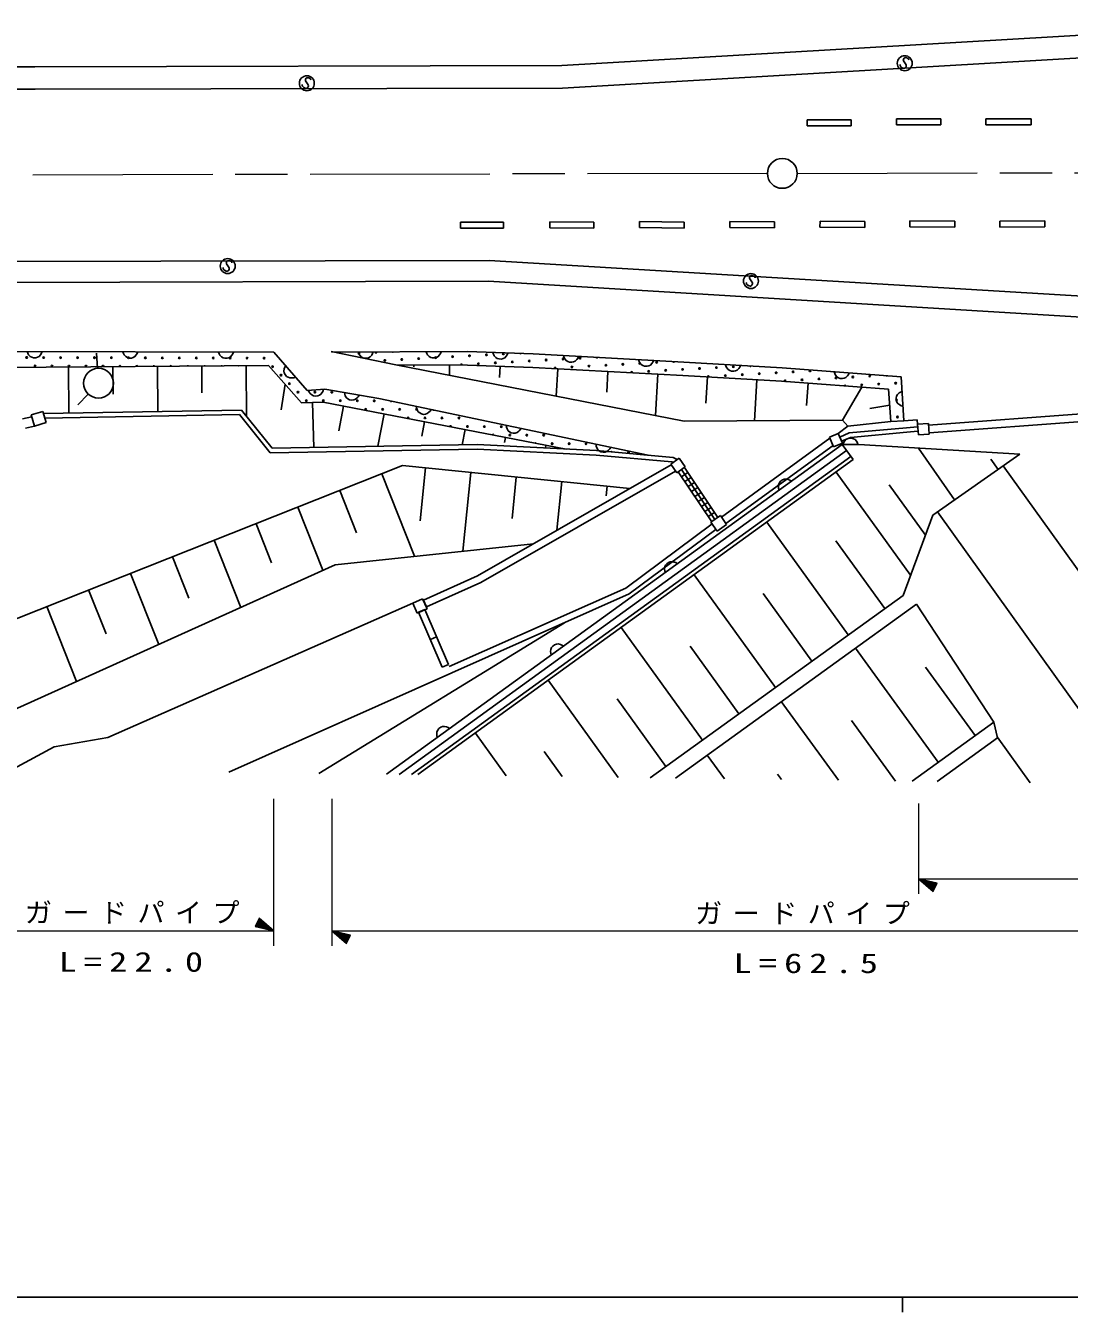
# Model space of a CAD drawing. Units: millimetres, scale not verified. Extents: x 40000 to 680000, y 20000 to 380000.
# Drawn here: x 109508 to 179120, y 204000 to 289859 of the extents above; entities that cross this region are included whole.
import ezdxf

# ---------------------------------------------------------------- set-up
doc = ezdxf.new("R2010")
doc.units = ezdxf.units.MM
doc.header["$LTSCALE"] = 1000
doc.linetypes.add('CHAIN', pattern=[18.5, 12, -1.5, 3.5, -1.5])
for name, color, linetype, lineweight in [('M-BGD', 7, 'Continuous', 25), ('M-BGD-HTXT', 7, 'Continuous', 13), ('M-BMK', 2, 'CHAIN', 13), ('M-BMK-SRVR', 3, 'Continuous', 25), ('M-STR-STRC', 7, 'Continuous', 25), ('M-TTL-BAND', 7, 'Continuous', 25)]:
    doc.layers.add(name, color=color, linetype=linetype, lineweight=lineweight)
doc.styles.add('ＭＳ ゴシック', font='')
doc.styles.get('ＭＳ ゴシック').set_extended_font_data('MS Gothic')

# ---------------------------------------------------------------- blocks, each defined once
blk = doc.blocks.new('BUHIN189')
at = {"color": 7, "linetype": 'Continuous', "lineweight": 25}
blk.add_circle((0, 0), 995, dxfattribs=at)
blk = doc.blocks.new('BUHIN382')
at = {"color": 7, "linetype": 'Continuous', "lineweight": 25}
blk.add_lwpolyline([(-499, 25), (-454, 137), (-389, 232), (-289, 337), (-176, 392), (-57, 421), (98, 413), (214, 372), (320, 307), (412, 193), (468, 92), (499, -25)], dxfattribs=at)
blk = doc.blocks.new('BUHIN392')
at = {"color": 7, "linetype": 'Continuous', "lineweight": 25}
blk.add_lwpolyline([(391, -311), (288, -376), (181, -415), (38, -442), (-86, -421), (-199, -375), (-321, -278), (-391, -178), (-439, -62), (-447, 84), (-433, 198), (-391, 311)], dxfattribs=at)
blk = doc.blocks.new('BUHIN413')
at = {"color": 7, "linetype": 'Continuous', "lineweight": 25}
blk.add_lwpolyline([(373, -333), (266, -392), (157, -425), (12, -444), (-110, -415), (-220, -363), (-336, -260), (-400, -155), (-442, -37), (-442, 110), (-421, 222), (-373, 333)], dxfattribs=at)
blk = doc.blocks.new('BUHIN452')
at = {"color": 7, "linetype": 'Continuous', "lineweight": 25}
blk.add_lwpolyline([(389, -314), (286, -378), (178, -416), (35, -442), (-88, -420), (-202, -374), (-322, -276), (-392, -175), (-440, -60), (-447, 87), (-432, 201), (-389, 314)], dxfattribs=at)
blk = doc.blocks.new('BUHIN492')
at = {"color": 7, "linetype": 'Continuous', "lineweight": 25}
blk.add_lwpolyline([(317, -386), (203, -429), (90, -444), (-56, -440), (-172, -393), (-274, -325), (-372, -205), (-419, -92), (-443, 31), (-420, 176), (-382, 285), (-317, 386)], dxfattribs=at)
blk = doc.blocks.new('BUHIN1421')
at = {"color": 7, "linetype": 'Continuous', "lineweight": 25}
blk.add_lwpolyline([(358, -7), (374, 31), (374, 72), (361, 124), (329, 195), (286, 246), (229, 281), (165, 287), (112, 266), (79, 248), (42, 209), (31, 166), (2, -148), (-27, -194), (-75, -238), (-132, -258), (-182, -262), (-238, -249), (-291, -188), (-338, -84), (-352, -35), (-352, 18), (-334, 70), (-297, 125)], dxfattribs=at)
blk.add_circle((0, 0), 498, dxfattribs=at)
blk = doc.blocks.new('BUHIN572')
at = {"color": 7, "linetype": 'Continuous', "lineweight": 13}
for points in [[(0, 0), (-237, 1267), (-805, 1006)], [(-107, 233), (-687, 974), (-289, 1156)], [(-159, 347), (-625, 951), (-313, 1094)], [(-212, 463), (-563, 928), (-336, 1032)], [(-264, 577), (-501, 905), (-359, 970)]]:
    blk.add_lwpolyline(points, close=True, dxfattribs=at)
for points in [[(-53, 116), (-749, 997), (-266, 1219), (-55, 119)], [(-410, 895), (-318, 693), (-439, 882), (-382, 908), (-318, 693)]]:
    blk.add_lwpolyline(points, dxfattribs=at)
blk = doc.blocks.new('BUHIN562')
at = {"color": 7, "linetype": 'Continuous', "lineweight": 13}
for points in [[(0, 0), (237, -1267), (805, -1006)], [(107, -233), (687, -974), (289, -1156)], [(159, -347), (625, -951), (313, -1094)], [(212, -463), (563, -928), (336, -1032)], [(264, -577), (501, -905), (359, -970)]]:
    blk.add_lwpolyline(points, close=True, dxfattribs=at)
for points in [[(53, -116), (749, -997), (266, -1219), (55, -119)], [(410, -895), (318, -693), (439, -882), (382, -908), (318, -693)]]:
    blk.add_lwpolyline(points, dxfattribs=at)
blk = doc.blocks.new('BUHIN592')
at = {"color": 3, "linetype": 'Continuous', "lineweight": 25}
blk.add_circle((0, 0), 995, dxfattribs=at)

msp = doc.modelspace()

# ---------------------------------------------------------------- linework, layer by layer
at = {"layer": 'M-BGD'}
for p, q in [((145264, 287202), (190911, 289859)), ((145310, 285702), (190998, 288361)), ((73344, 287065), (110123, 287126)), ((110123, 287126), (145264, 287202)), ((73346, 285565), (110126, 285626)), ((110126, 285626), (145310, 285702)), ((140419, 274202), (59991, 274011)), ((180353, 271797), (140419, 274202)), ((140379, 272802), (59994, 272611)), ((180313, 270397), (140379, 272802)), ((126060, 268073), (106908, 268125)), ((114293, 266998), (114222, 267996)), ((128288, 265513), (126060, 268073)), ((134195, 267230), (129893, 268126)), ((129920, 268080), (138984, 268111)), ((138984, 268111), (143366, 267955)), ((143366, 267955), (153399, 267416)), ((107907, 267044), (125701, 267174)), ((112356, 267077), (112378, 264005)), ((115321, 267098), (115335, 265273)), ((118287, 267120), (118309, 264109)), ((121252, 267142), (121266, 265353)), ((124218, 267163), (124243, 263788)), ((125701, 267174), (127907, 264691)), ((134195, 267230), (138969, 267211)), ((134195, 267230), (153430, 263479)), ((135389, 267225), (135388, 267089)), ((137776, 267216), (137773, 266533)), ((138969, 267211), (143326, 267056)), ((141148, 267133), (141121, 266383)), ((143326, 267056), (153346, 266517)), ((153399, 267416), (159976, 267028)), ((159976, 267028), (167916, 266427)), ((144996, 266966), (144898, 265143)), ((148336, 266787), (148263, 265413)), ((151676, 266607), (151528, 263850)), ((153346, 266517), (159915, 266130)), ((154989, 266421), (154885, 264660)), ((158273, 266227), (158113, 263500)), ((167916, 266427), (168078, 263493)), ((126804, 265932), (126543, 264221)), ((129454, 265614), (128288, 265513)), ((133066, 264980), (129454, 265614)), ((159915, 266130), (167059, 265607)), ((161701, 266000), (161592, 264509)), ((165273, 265738), (164000, 263527)), ((167223, 263456), (167059, 265607)), ((113670, 265280), (112977, 264559)), ((127907, 264691), (129360, 264736)), ((128634, 264713), (128728, 261715)), ((145561, 261605), (129360, 264736)), ((130710, 264475), (130393, 262835)), ((151036, 261192), (133066, 264980)), ((167141, 264532), (165811, 264323)), ((109906, 263761), (109299, 263614)), ((110645, 264118), (109869, 263884)), ((109869, 263884), (110094, 263137)), ((110870, 263371), (110645, 264118)), ((123907, 264207), (110688, 263975)), ((123765, 263904), (110778, 263677)), ((125805, 261362), (123765, 263904)), ((125947, 261665), (123907, 264207)), ((133410, 263953), (132992, 261791)), ((169738, 263200), (180518, 264004)), ((110094, 263137), (109497, 262993)), ((110094, 263137), (110870, 263371)), ((136110, 263432), (135926, 262478)), ((138811, 262910), (138614, 261892)), ((153430, 263479), (164000, 263527)), ((164344, 263143), (163710, 262653)), ((164000, 263527), (164344, 263143)), ((167223, 263456), (164344, 263143)), ((168256, 263022), (164439, 262681)), ((168078, 263493), (167223, 263456)), ((168078, 263493), (168966, 263561)), ((168999, 263093), (168256, 263022)), ((169028, 262795), (168283, 262724)), ((168966, 263561), (168999, 263266)), ((168999, 263266), (169728, 263322)), ((169055, 262551), (168999, 263266)), ((169728, 263322), (169784, 262608)), ((169777, 262681), (180610, 263489)), ((139625, 261910), (125947, 261665)), ((163970, 261915), (133574, 239906)), ((147583, 261501), (139625, 261910)), ((141511, 262388), (141445, 262046)), ((163154, 262330), (155911, 257071)), ((163122, 262407), (163710, 262653)), ((163395, 261753), (163122, 262407)), ((163984, 262000), (163395, 261753)), ((163710, 262653), (163984, 262000)), ((164439, 262681), (163815, 262402)), ((164516, 262387), (163931, 262126)), ((165077, 261916), (163970, 261915)), ((163970, 261915), (164703, 260903)), ((168283, 262724), (164516, 262387)), ((165077, 261916), (175829, 261262)), ((169784, 262608), (169055, 262551)), ((139620, 261610), (125805, 261362)), ((164264, 261510), (134411, 239895)), ((164557, 261105), (135248, 239884)), ((147562, 261201), (139620, 261610)), ((144211, 261866), (144174, 261676)), ((152610, 260750), (147562, 261201)), ((152689, 261044), (147583, 261501)), ((152967, 260916), (152689, 261044)), ((163360, 261837), (156207, 256643)), ((171471, 258217), (169055, 261674)), ((175829, 261262), (170018, 257202)), ((84384, 240586), (134649, 260500)), ((134649, 260500), (149811, 258975)), ((164703, 260903), (135667, 239878)), ((136165, 260347), (135810, 256817)), ((152563, 260550), (139641, 253155)), ((152531, 260595), (153099, 260996)), ((152940, 260016), (152531, 260595)), ((152695, 260710), (152610, 260750)), ((153508, 260417), (152940, 260016)), ((153099, 260996), (153508, 260417)), ((153244, 260234), (155473, 256904)), ((153450, 260376), (155679, 257047)), ((174377, 260247), (173893, 260938)), ((186228, 244406), (174715, 260484)), ((133253, 259947), (135431, 254449)), ((139198, 260042), (138670, 254793)), ((152853, 260139), (139869, 252709)), ((142230, 259737), (141952, 256968)), ((145263, 259432), (144936, 256185)), ((155268, 256762), (153041, 260088)), ((153673, 260043), (153257, 259765)), ((153896, 259710), (153480, 259432)), ((154119, 259377), (153703, 259099)), ((168529, 253183), (163562, 260065)), ((130460, 258840), (131583, 256008)), ((148295, 259127), (148230, 258478)), ((154341, 259044), (153926, 258766)), ((154561, 258717), (154146, 258438)), ((169521, 255862), (167098, 259220)), ((127668, 257734), (129337, 253521)), ((154787, 258379), (154372, 258100)), ((155010, 258046), (154595, 257767)), ((155233, 257713), (154818, 257434)), ((155456, 257380), (155041, 257101)), ((155213, 256725), (155848, 257163)), ((155623, 256131), (155213, 256725)), ((155848, 257163), (156258, 256569)), ((164382, 249209), (158950, 256736)), ((170018, 257202), (168032, 251844)), ((183347, 239241), (170330, 257420)), ((124875, 256628), (125908, 254020)), ((149541, 252329), (155292, 256611)), ((149763, 251935), (155547, 256242)), ((156258, 256569), (155623, 256131)), ((122083, 255521), (123857, 251044)), ((130149, 253888), (143378, 255293)), ((166815, 250966), (163554, 255484)), ((119290, 254415), (120386, 251649)), ((100223, 240362), (130149, 253888)), ((116498, 253309), (118377, 248567)), ((139641, 253155), (136039, 251525)), ((139869, 252709), (136245, 251070)), ((159514, 245697), (154088, 253216)), ((113705, 252202), (114864, 249278)), ((135322, 251316), (135985, 251611)), ((135985, 251611), (136279, 250953)), ((137746, 247093), (149541, 252329)), ((137928, 246681), (149763, 251935)), ((168032, 251844), (151164, 239671)), ((161948, 247453), (158690, 251967)), ((110913, 251096), (112896, 246090)), ((135322, 251316), (114986, 242368)), ((135616, 250657), (135322, 251316)), ((136279, 250953), (135616, 250657)), ((135716, 250729), (136129, 250906)), ((135716, 250729), (137290, 247054)), ((136039, 251525), (136245, 251070)), ((136129, 250906), (137704, 247231)), ((168929, 251258), (152842, 239648)), ((174078, 243388), (168929, 251258)), ((129060, 239966), (145437, 250014)), ((136503, 248891), (136916, 249069)), ((154647, 242184), (149226, 249696)), ((157081, 243940), (153826, 248450)), ((170379, 240703), (164852, 248316)), ((123059, 240046), (137928, 246681)), ((137290, 247054), (137704, 247231)), ((172845, 242493), (169531, 247056)), ((149038, 239699), (144364, 246175)), ((152213, 240428), (148962, 244932)), ((163720, 239503), (159911, 244750)), ((167522, 239452), (164594, 243485)), ((168637, 239437), (174078, 243388)), ((174327, 242333), (174078, 243388)), ((114986, 242368), (111407, 241726)), ((141564, 239799), (139502, 242655)), ((170308, 239415), (174327, 242333)), ((176508, 239332), (174311, 242400)), ((111407, 241726), (108654, 240239)), ((145301, 239749), (144098, 241415)), ((156116, 239605), (154969, 241184)), ((159918, 239554), (159657, 239913))]:
    msp.add_line(p, q, dxfattribs=at)
for points in [[(141675, 268015), (141631, 267902), (141567, 267806), (141468, 267700), (141356, 267644), (141238, 267613), (141083, 267618), (140967, 267658), (140859, 267722), (140765, 267835), (140709, 267935), (140675, 268051)], [(127502, 266416), (127389, 266371), (127276, 266352), (127131, 266351), (127014, 266395), (126910, 266461), (126808, 266577), (126758, 266689), (126731, 266811), (126750, 266957), (126784, 267066), (126846, 267170)], [(157187, 267193), (157140, 267080), (157075, 266987), (156973, 266882), (156860, 266829), (156741, 266801), (156586, 266810), (156471, 266852), (156364, 266918), (156273, 267034), (156219, 267135), (156189, 267252)], [(164445, 266690), (164396, 266578), (164329, 266486), (164226, 266383), (164112, 266332), (163992, 266306), (163837, 266317), (163723, 266361), (163617, 266429), (163529, 266546), (163476, 266648), (163447, 266766)], [(129369, 265607), (129339, 265489), (129288, 265386), (129203, 265269), (129099, 265199), (128985, 265154), (128830, 265141), (128710, 265166), (128595, 265216), (128489, 265317), (128420, 265409), (128373, 265520)], [(131753, 265211), (131693, 265104), (131617, 265019), (131505, 264927), (131386, 264887), (131264, 264873), (131112, 264899), (131002, 264954), (130904, 265032), (130827, 265157), (130785, 265264), (130768, 265384)], [(168025, 264461), (167907, 264494), (167807, 264549), (167692, 264638), (167626, 264744), (167584, 264860), (167576, 265014), (167604, 265134), (167658, 265247), (167763, 265350), (167857, 265415), (167969, 265459)], [(164024, 261915), (164064, 262030), (164124, 262128), (164219, 262238), (164328, 262298), (164446, 262333), (164601, 262333), (164718, 262298), (164829, 262238), (164926, 262128), (164986, 262031), (165024, 261916)]]:
    msp.add_lwpolyline(points, dxfattribs=at)
for centre in [(131736, 267994), (139110, 267834), (140240, 267897), (141369, 267959), (109569, 267717), (110134, 267150), (110701, 267714), (111265, 267147), (111832, 267711), (112396, 267144), (112963, 267708), (113528, 267141), (114095, 267705), (115226, 267702), (116358, 267699), (117489, 267696), (118620, 267693), (119752, 267690), (120883, 267687), (122014, 267684), (123146, 267681), (124277, 267678), (125408, 267675), (125973, 267108), (133462, 267522), (134592, 267585), (135721, 267647), (136851, 267710), (137980, 267772), (139706, 267301), (140836, 267363), (141965, 267426), (143095, 267488), (144225, 267550), (145354, 267613), (145950, 267079), (146484, 267675), (147080, 267142), (148210, 267204), (149339, 267266), (150469, 267329), (151599, 267391), (154454, 266982), (155584, 267045), (156713, 267107), (126537, 266540), (151065, 266795), (152195, 266858), (153324, 266920), (156180, 266511), (157309, 266574), (158439, 266636), (159569, 266699), (160165, 266165), (160698, 266761), (161294, 266227), (161828, 266823), (162424, 266290), (163554, 266352), (164683, 266415), (165813, 266477), (127101, 265973), (127665, 265406), (128797, 265403), (129928, 265400), (165279, 265881), (166409, 265943), (167539, 266006), (128229, 264839), (129361, 264836), (130492, 264833), (131623, 264830), (132755, 264827), (167601, 264876), (132188, 264262), (133319, 264259), (134450, 264256), (135582, 264253), (136146, 263686), (137277, 263683), (138409, 263680), (167663, 263746), (138973, 263113), (140104, 263110), (141235, 263107), (141800, 262540), (142931, 262536), (144062, 262533), (144627, 261966), (145758, 261963), (146889, 261960), (149716, 261387)]:
    msp.add_circle(centre, 49.8, dxfattribs=at)
for centre, start, end in [((130607, 267931), 2.90759, 154.60713), ((132866, 268056), 136.99164, 43.40157), ((133996, 268118), 209.66726, 330.72596), ((142499, 268022), 224.26751, 311.64745), ((114659, 267138), 296.42277, 244.41635), ((115790, 267135), 318.27025, 222.56886), ((116922, 267132), 334.10108, 206.73803), ((118053, 267129), 347.96557, 192.87355), ((119184, 267126), 1.10993, 179.72918), ((120316, 267123), 14.29156, 166.54755), ((121447, 267120), 28.28899, 152.55012), ((122579, 267117), 44.45976, 136.37935), ((123710, 267114), 67.76853, 113.07058), ((137447, 267176), 55.62644, 123.91271), ((138577, 267238), 328.55926, 210.97989), ((144821, 267017), 300.75451, 233.09537), ((147614, 267738), 189.78915, 344.0618), ((152728, 267454), 179.04114, 354.80981), ((157843, 267170), 194.94876, 338.30892), ((149935, 266733), 316.68921, 217.16067), ((155050, 266449), 316.99037, 216.26833), ((166943, 266539), 226.10078, 305.239), ((164150, 265819), 358.05717, 173.56677), ((133886, 264824), 186.72534, 329.46415), ((135014, 263689), 284.25939, 233.86002), ((136713, 264250), 218.08123, 298.10826), ((137841, 263116), 327.04742, 191.072), ((140668, 262543), 357.98917, 160.13024), ((143495, 261969), 32.31438, 125.80503), ((148585, 261390), 19.79367, 149.97784)]:
    msp.add_arc(centre, 49.8, start, end, dxfattribs=at)
at = {"layer": 'M-BGD-HTXT'}
for p, q in [((126060, 228459), (126060, 238276)), ((129920, 238276), (129920, 228459)), ((169055, 237952), (169055, 231918)), ((169055, 232918), (187283, 232918)), ((106908, 229459), (126060, 229459)), ((129920, 229459), (188883, 229459))]:
    msp.add_line(p, q, dxfattribs=at)
at = {"layer": 'M-BMK'}
for p, q in [((158978, 280002), (60979, 279788)), ((160978, 280006), (258978, 280221))]:
    msp.add_line(p, q, dxfattribs=at)
at = {"layer": 'M-STR-STRC'}
for p, q in [((161642, 283586), (161640, 283186)), ((164573, 283574), (161642, 283586)), ((164573, 283574), (164572, 283174)), ((167599, 283644), (167598, 283244)), ((170558, 283635), (167599, 283644)), ((170558, 283635), (170557, 283235)), ((176578, 283645), (173563, 283637)), ((173563, 283637), (173564, 283237)), ((176578, 283645), (176579, 283245)), ((164572, 283174), (161640, 283186)), ((170557, 283235), (167598, 283244)), ((176579, 283245), (173564, 283237)), ((138512, 276759), (138510, 276359)), ((138512, 276759), (141389, 276744)), ((141389, 276744), (141387, 276344)), ((144466, 276769), (144464, 276369)), ((144466, 276769), (147408, 276755)), ((147408, 276755), (147406, 276355)), ((150459, 276791), (150455, 276391)), ((150459, 276791), (153434, 276759)), ((153434, 276759), (153429, 276359)), ((156483, 276803), (156480, 276403)), ((156483, 276803), (159467, 276782)), ((159467, 276782), (159464, 276382)), ((162494, 276808), (162492, 276408)), ((162494, 276808), (165485, 276796)), ((165485, 276796), (165483, 276396)), ((168484, 276828), (168481, 276428)), ((168484, 276828), (171485, 276812)), ((171485, 276812), (171483, 276412)), ((174480, 276827), (177487, 276838)), ((174480, 276827), (174482, 276427)), ((177487, 276838), (177488, 276438)), ((138510, 276359), (141387, 276344)), ((144464, 276369), (147406, 276355)), ((150455, 276391), (153429, 276359)), ((156480, 276403), (159464, 276382)), ((162492, 276408), (165483, 276396)), ((168481, 276428), (171483, 276412)), ((174482, 276427), (177488, 276438))]:
    msp.add_line(p, q, dxfattribs=at)
at = {"layer": 'M-TTL-BAND'}
for p, q in [((40000, 205000), (579000, 205000)), ((168000, 205000), (168000, 204000))]:
    msp.add_line(p, q, dxfattribs=at)

# ---------------------------------------------------------------- block references
at = {"layer": 'M-BGD', "rotation": 38.71674}
for name, p in [('BUHIN452', (110100, 268116)), ('BUHIN452', (116484, 268099)), ('BUHIN452', (122868, 268082)), ('BUHIN392', (132186, 268088)), ('BUHIN392', (136718, 268103)), ('BUHIN413', (145875, 267820)), ('BUHIN413', (150891, 267551)), ('BUHIN189', (114364, 266001)), ('BUHIN492', (136061, 264349)), ('BUHIN492', (142051, 263086)), ('BUHIN492', (148041, 261823)), ('BUHIN382', (160171, 259164)), ('BUHIN382', (152572, 253662)), ('BUHIN382', (144973, 248159)), ('BUHIN382', (137374, 242657))]:
    msp.add_blockref(name, p, dxfattribs=at)
at = {"layer": 'M-BGD-HTXT', "rotation": 38.71674}
for name, p in [('BUHIN562', (169055, 232918)), ('BUHIN572', (126060, 229459)), ('BUHIN562', (129920, 229459))]:
    msp.add_blockref(name, p, dxfattribs=at)
at = {"layer": 'M-BMK-SRVR', "rotation": 38.71674}
msp.add_blockref('BUHIN592', (159978, 280004), dxfattribs=at)
at = {"layer": 'M-STR-STRC', "rotation": 38.71674}
for p in [(168147, 287358), (128260, 286022), (122983, 273817), (157885, 272821)]:
    msp.add_blockref('BUHIN1421', p, dxfattribs=at)

# ---------------------------------------------------------------- texts
at = {"layer": 'M-BGD-HTXT', "char_height": 1320, "attachment_point": 7, "style": 'ＭＳ ゴシック'}
for s, insert in [('\\T1.39;ガードパイプ', (109455, 229936)), ('\\T1.39;ガードパイプ', (154166, 229886)), ('\\T1.39;\\W1.35;L=22.0', (111702, 226706)), ('\\T1.39;\\W1.35;L=62.5', (156726, 226615))]:
    msp.add_mtext(s, dxfattribs=dict(at, insert=insert))

doc.saveas('drawing.dxf')
